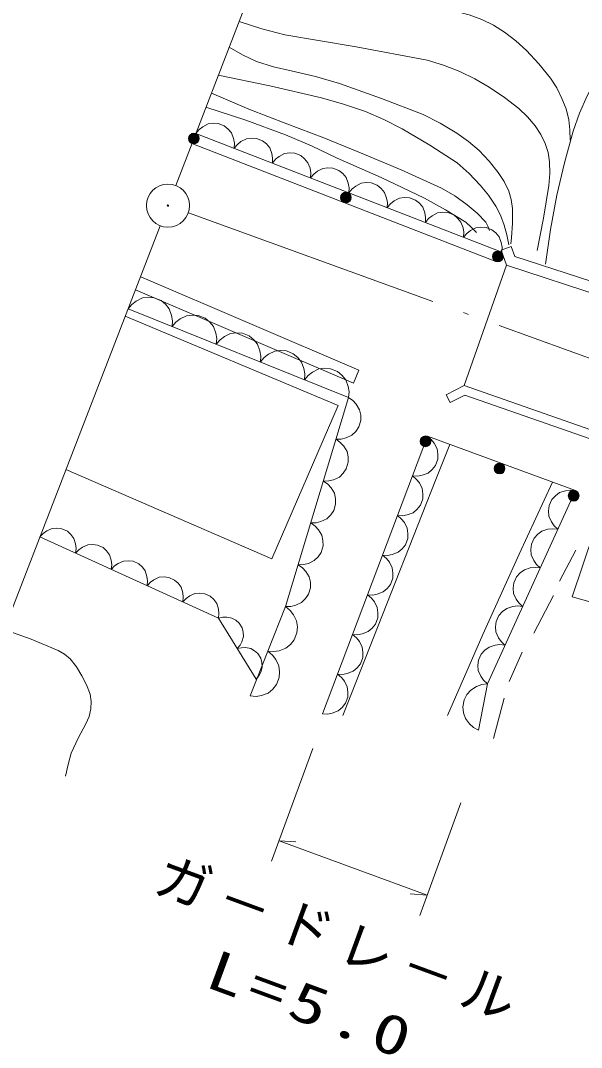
# Model space of a CAD drawing. Units: millimetres, scale not verified. Extents: x 40000 to 680000, y 20000 to 380000.
# Drawn here: x 272423 to 298305, y 243644 to 291006 of the extents above; entities that cross this region are included whole.
import ezdxf

# ---------------------------------------------------------------- set-up
doc = ezdxf.new("R2010")
doc.units = ezdxf.units.MM
doc.header["$LTSCALE"] = 1000
doc.linetypes.add('DASHED', pattern=[7.5, 6, -1.5])
doc.linetypes.add('LONG_DASHED_DOTTED', pattern=[15.25, 12, -1.5, 0.25, -1.5])
for name, color, linetype, lineweight in [('S-BGD', 1, 'Continuous', 13), ('S-BGD-HTXT', 6, 'Continuous', 13), ('S-BMK', 3, 'LONG_DASHED_DOTTED', 13)]:
    doc.layers.add(name, color=color, linetype=linetype, lineweight=lineweight)
doc.styles.add('ＭＳ ゴシック', font='')
doc.styles.get('ＭＳ ゴシック').set_extended_font_data('MS Gothic')

msp = doc.modelspace()

# ---------------------------------------------------------------- linework, layer by layer
at = {"layer": 'S-BGD'}
for p, q in [((280513, 285802), (294632, 280326)), ((280331, 285331), (294357, 279894)), ((294597, 280420), (295067, 280592)), ((294851, 279726), (294597, 280420)), ((295067, 280592), (295237, 280126)), ((295237, 280126), (300895, 278270)), ((294851, 279726), (292898, 274169)), ((300996, 277711), (294851, 279726)), ((277976, 279180), (288037, 274883)), ((287782, 274286), (277721, 278582)), ((277386, 277715), (287561, 273621)), ((287073, 273250), (277253, 277372)), ((288037, 274883), (287782, 274286)), ((292069, 273743), (292898, 274169)), ((292898, 274169), (299357, 271914)), ((287561, 273621), (284656, 263979)), ((292069, 273743), (292252, 273387)), ((292928, 273735), (292252, 273387)), ((299058, 271595), (292928, 273735)), ((284023, 266180), (287073, 273250)), ((291194, 271832), (286352, 259034)), ((298029, 269324), (291194, 271832)), ((297869, 264427), (300044, 270879)), ((274515, 270293), (284023, 266180)), ((293962, 260415), (298029, 269324)), ((273316, 267191), (281556, 263442)), ((297869, 264427), (316243, 259289)), ((284656, 263979), (283020, 259854)), ((281556, 263442), (283289, 260635)), ((293560, 258275), (293962, 260415))]:
    msp.add_line(p, q, dxfattribs=at)
at = {"layer": 'S-BGD', "linetype": 'DASHED'}
for p, q in [((298040, 266581), (297285, 265146)), ((297008, 264492), (296102, 262755)), ((295573, 261874), (294969, 260515)), ((294743, 259760), (294239, 257898))]:
    msp.add_line(p, q, dxfattribs=at)
at = {"layer": 'S-BGD'}
for points in [[(296650, 279776), (296881, 281369), (297170, 282950), (297515, 284436), (297917, 285904), (298216, 286732), (298571, 287538), (299231, 288751), (299833, 289985), (300122, 290794), (300465, 291577), (300897, 292457), (301381, 293307), (301733, 293846), (302142, 294361), (302426, 294687), (302650, 295037), (302727, 295288), (302756, 295567)], [(283245, 292869), (284027, 292589), (284822, 292368), (286469, 292063), (288132, 291816), (290329, 291648), (292519, 291419), (293119, 291264), (293702, 291050), (294241, 290788), (294750, 290474), (295271, 290073), (295761, 289620), (296339, 289011), (296877, 288355), (297165, 287900), (297405, 287405), (297595, 286929), (297729, 286429), (297775, 285967), (297780, 285487)], [(282505, 290954), (283554, 290623), (284619, 290351), (287904, 289794), (291183, 289178), (291943, 288947), (292688, 288657), (293381, 288321), (294053, 287927), (294752, 287457), (295411, 286942), (295809, 286566), (296169, 286143), (296426, 285753), (296630, 285333), (296764, 284916), (296837, 284486), (296850, 283950), (296803, 283401), (296556, 281888), (296256, 280394)], [(282049, 289775), (282664, 289424), (283312, 289124), (284099, 288874), (284908, 288681), (286034, 288420), (287143, 288101), (289082, 287417), (291004, 286674), (291790, 286268), (292548, 285808), (293086, 285431), (293587, 285007), (294049, 284522), (294464, 283999), (294731, 283589), (294950, 283142), (295063, 282753), (295119, 282341), (295129, 281666), (295078, 280990), (295064, 280850), (295049, 280701)], [(281548, 288480), (283933, 287990), (286308, 287440), (287328, 287154), (288338, 286808), (289192, 286443), (290029, 286018), (291312, 285257), (292564, 284444), (293118, 283955), (293638, 283413), (294020, 282952), (294360, 282448), (294576, 282023), (294737, 281575), (294856, 281123), (294961, 280657)], [(281228, 287651), (282956, 286918), (284707, 286240), (286417, 285597), (288104, 284898), (289987, 284118), (291851, 283281), (292458, 282918), (293038, 282500), (293489, 282122), (293891, 281702), (293984, 281520), (294062, 281316)], [(280979, 287009), (282815, 286405), (284644, 285740), (285849, 285232), (287039, 284665), (289062, 283765), (291067, 282808), (292035, 282283), (292972, 281704), (293223, 281478), (293469, 281228)], [(282278, 285117), (282290, 285346), (282251, 285559), (282154, 285820), (282001, 286001), (281819, 286148), (281546, 286254), (281313, 286268), (281078, 286238), (280830, 286110), (280662, 285977), (280513, 285802)], [(284042, 284433), (284055, 284661), (284016, 284875), (283919, 285135), (283766, 285317), (283584, 285463), (283311, 285569), (283078, 285584), (282843, 285553), (282595, 285426), (282427, 285293), (282278, 285117)], [(285807, 283748), (285820, 283977), (285781, 284190), (285684, 284451), (285531, 284632), (285349, 284779), (285076, 284885), (284843, 284899), (284607, 284869), (284360, 284741), (284192, 284608), (284042, 284433)], [(287572, 283064), (287585, 283292), (287546, 283506), (287449, 283766), (287296, 283948), (287114, 284094), (286840, 284200), (286607, 284215), (286372, 284184), (286125, 284057), (285957, 283924), (285807, 283748)], [(289337, 282379), (289350, 282608), (289310, 282821), (289214, 283082), (289061, 283263), (288879, 283410), (288605, 283516), (288372, 283530), (288137, 283499), (287890, 283372), (287722, 283239), (287572, 283064)], [(291102, 281695), (291114, 281923), (291075, 282136), (290979, 282397), (290825, 282579), (290644, 282725), (290370, 282831), (290137, 282845), (289902, 282815), (289655, 282687), (289486, 282555), (289337, 282379)], [(292867, 281010), (292879, 281239), (292840, 281452), (292743, 281713), (292590, 281894), (292409, 282041), (292135, 282147), (291902, 282161), (291667, 282130), (291419, 282003), (291251, 281870), (291102, 281695)], [(294632, 280326), (294644, 280554), (294605, 280767), (294508, 281028), (294355, 281209), (294174, 281356), (293900, 281462), (293667, 281476), (293432, 281446), (293184, 281318), (293016, 281186), (292867, 281010)], [(279421, 276897), (279438, 277161), (279396, 277409), (279288, 277712), (279113, 277925), (278905, 278097), (278589, 278224), (278319, 278244), (278047, 278212), (277758, 278068), (277561, 277917), (277386, 277715)], [(281456, 276078), (281474, 276342), (281431, 276590), (281323, 276894), (281148, 277106), (280940, 277278), (280624, 277405), (280355, 277425), (280082, 277393), (279793, 277249), (279596, 277098), (279421, 276897)], [(283491, 275259), (283509, 275524), (283466, 275771), (283358, 276075), (283183, 276287), (282975, 276460), (282659, 276587), (282390, 276606), (282117, 276574), (281828, 276430), (281631, 276279), (281456, 276078)], [(285526, 274440), (285544, 274705), (285501, 274952), (285393, 275256), (285218, 275468), (285010, 275641), (284694, 275768), (284425, 275788), (284152, 275756), (283863, 275612), (283666, 275460), (283491, 275259)], [(287561, 273621), (287579, 273886), (287536, 274134), (287428, 274437), (287253, 274650), (287045, 274822), (286729, 274949), (286460, 274969), (286187, 274937), (285898, 274793), (285701, 274641), (285526, 274440)], [(286980, 271693), (287223, 271698), (287446, 271758), (287715, 271882), (287895, 272059), (288035, 272264), (288125, 272563), (288121, 272811), (288069, 273058), (287914, 273310), (287759, 273477), (287561, 273621)], [(286399, 269764), (286642, 269770), (286865, 269829), (287134, 269953), (287314, 270130), (287454, 270335), (287544, 270634), (287540, 270883), (287488, 271130), (287333, 271381), (287178, 271549), (286980, 271693)], [(287294, 258951), (289120, 263593), (290951, 268235), (291587, 269839), (292228, 271452)], [(290503, 270004), (290739, 269993), (290958, 270035), (291227, 270137), (291413, 270297), (291563, 270486), (291670, 270769), (291683, 271010), (291649, 271252), (291515, 271507), (291377, 271679), (291194, 271832)], [(289811, 268175), (290047, 268164), (290267, 268207), (290535, 268309), (290721, 268468), (290871, 268657), (290978, 268941), (290991, 269181), (290957, 269424), (290824, 269678), (290685, 269851), (290503, 270004)], [(285818, 267836), (286061, 267842), (286284, 267901), (286553, 268025), (286733, 268202), (286873, 268407), (286963, 268706), (286959, 268954), (286907, 269201), (286752, 269453), (286597, 269621), (286399, 269764)], [(292129, 258951), (293753, 262689), (295431, 266397), (296199, 268056), (296972, 269712)], [(298029, 269324), (297794, 269351), (297571, 269323), (297296, 269239), (297100, 269091), (296937, 268913), (296811, 268636), (296783, 268397), (296800, 268152), (296917, 267889), (297044, 267707), (297216, 267542)], [(289119, 266347), (289355, 266336), (289575, 266378), (289843, 266481), (290029, 266640), (290179, 266829), (290286, 267112), (290299, 267353), (290265, 267596), (290132, 267850), (289993, 268023), (289811, 268175)], [(274964, 266442), (274988, 266659), (274963, 266865), (274884, 267119), (274748, 267301), (274583, 267450), (274327, 267567), (274105, 267593), (273879, 267577), (273636, 267468), (273468, 267351), (273316, 267191)], [(285237, 265908), (285480, 265913), (285703, 265972), (285972, 266096), (286152, 266273), (286292, 266478), (286382, 266777), (286378, 267026), (286326, 267273), (286171, 267525), (286016, 267692), (285818, 267836)], [(297216, 267542), (296981, 267569), (296758, 267541), (296483, 267457), (296286, 267310), (296124, 267131), (295998, 266855), (295969, 266615), (295987, 266370), (296103, 266107), (296230, 265925), (296403, 265760)], [(276612, 265692), (276636, 265909), (276611, 266115), (276532, 266369), (276396, 266551), (276231, 266701), (275975, 266817), (275753, 266843), (275527, 266827), (275284, 266719), (275116, 266601), (274964, 266442)], [(288427, 264519), (288663, 264508), (288883, 264550), (289152, 264652), (289337, 264812), (289487, 265001), (289595, 265284), (289607, 265525), (289574, 265768), (289440, 266022), (289302, 266195), (289119, 266347)], [(278260, 264942), (278284, 265159), (278258, 265365), (278180, 265619), (278044, 265801), (277878, 265951), (277623, 266067), (277401, 266093), (277175, 266077), (276932, 265969), (276764, 265851), (276612, 265692)], [(284656, 263979), (284899, 263985), (285122, 264044), (285391, 264168), (285571, 264345), (285711, 264550), (285801, 264849), (285797, 265097), (285745, 265344), (285590, 265596), (285435, 265764), (285237, 265908)], [(296403, 265760), (296167, 265787), (295945, 265759), (295669, 265675), (295473, 265528), (295311, 265349), (295185, 265073), (295156, 264833), (295173, 264588), (295290, 264325), (295417, 264143), (295589, 263978)], [(279908, 264192), (279932, 264410), (279906, 264615), (279828, 264870), (279692, 265051), (279526, 265201), (279271, 265317), (279049, 265343), (278823, 265327), (278580, 265219), (278412, 265101), (278260, 264942)], [(281556, 263442), (281580, 263660), (281554, 263865), (281476, 264120), (281340, 264301), (281174, 264451), (280919, 264567), (280697, 264594), (280471, 264577), (280228, 264469), (280060, 264351), (279908, 264192)], [(287735, 262691), (287972, 262680), (288191, 262722), (288460, 262824), (288646, 262984), (288796, 263173), (288903, 263456), (288915, 263697), (288882, 263939), (288748, 264194), (288610, 264366), (288427, 264519)], [(283838, 261916), (284106, 261900), (284356, 261944), (284663, 262055), (284876, 262233), (285050, 262444), (285177, 262764), (285195, 263037), (285162, 263313), (285014, 263604), (284860, 263803), (284656, 263979)], [(295589, 263978), (295354, 264005), (295131, 263977), (294856, 263893), (294660, 263746), (294497, 263567), (294371, 263291), (294342, 263051), (294360, 262806), (294477, 262543), (294603, 262361), (294776, 262196)], [(282422, 262038), (282551, 262191), (282636, 262359), (282706, 262592), (282695, 262798), (282646, 262995), (282511, 263213), (282357, 263345), (282177, 263448), (281938, 263489), (281752, 263486), (281556, 263442)], [(271664, 262920), (272915, 262470), (274163, 261957), (274454, 261786), (274713, 261563), (275000, 261197), (275252, 260778), (275470, 260369), (275633, 259937), (275681, 259601), (275668, 259263), (275584, 258908), (275442, 258570), (275075, 257910), (274760, 257220), (274615, 256701), (274501, 256162)], [(287044, 260863), (287280, 260852), (287500, 260894), (287768, 260996), (287954, 261156), (288104, 261344), (288211, 261628), (288224, 261869), (288190, 262111), (288056, 262366), (287918, 262538), (287735, 262691)], [(283289, 260635), (283418, 260787), (283503, 260956), (283573, 261188), (283561, 261394), (283512, 261592), (283378, 261809), (283223, 261942), (283044, 262044), (282805, 262086), (282618, 262082), (282422, 262038)], [(283020, 259854), (283288, 259837), (283538, 259881), (283845, 259992), (284059, 260170), (284232, 260382), (284359, 260701), (284378, 260974), (284344, 261250), (284197, 261541), (284043, 261740), (283838, 261916)], [(294776, 262196), (294540, 262223), (294318, 262196), (294043, 262111), (293846, 261964), (293684, 261785), (293558, 261509), (293529, 261269), (293546, 261024), (293663, 260761), (293790, 260579), (293962, 260415)], [(286352, 259034), (286588, 259023), (286808, 259066), (287076, 259168), (287262, 259327), (287412, 259516), (287519, 259800), (287532, 260040), (287498, 260283), (287365, 260537), (287226, 260710), (287044, 260863)], [(293962, 260415), (293701, 260381), (293469, 260292), (293194, 260127), (293021, 259916), (292894, 259680), (292831, 259348), (292864, 259082), (292948, 258822), (293144, 258569), (293330, 258407), (293560, 258275)]]:
    msp.add_lwpolyline(points, dxfattribs=at)
for centre, radius in [((280421, 285563), 249), ((280421, 285563), 220), ((280421, 285563), 191), ((280421, 285563), 161), ((280421, 285563), 132), ((280421, 285563), 97.5), ((280421, 285563), 67.5), ((280421, 285563), 38.8), ((280421, 285563), 7.5), ((287434, 282845), 249), ((287434, 282845), 220), ((287434, 282845), 191), ((287434, 282845), 161), ((287434, 282845), 132), ((287434, 282845), 97.5), ((287434, 282845), 67.5), ((287434, 282845), 38.8), ((287434, 282845), 7.5), ((279225, 282472), 30), ((294447, 280126), 249), ((294447, 280126), 220), ((294447, 280126), 191), ((294447, 280126), 161), ((294447, 280126), 132), ((294447, 280126), 97.5), ((294447, 280126), 67.5), ((294447, 280126), 38.8), ((294447, 280126), 7.5), ((291109, 271598), 249), ((291109, 271598), 220), ((291109, 271598), 191), ((291109, 271598), 161), ((291109, 271598), 132), ((291109, 271598), 97.5), ((291109, 271598), 67.5), ((291109, 271598), 38.8), ((291109, 271598), 7.5), ((294526, 270344), 249), ((294526, 270344), 220), ((294526, 270344), 191), ((294526, 270344), 161), ((294526, 270344), 132), ((294526, 270344), 97.5), ((294526, 270344), 67.5), ((294526, 270344), 38.8), ((294526, 270344), 7.5), ((297944, 269090), 249), ((297944, 269090), 220), ((297944, 269090), 191), ((297944, 269090), 161), ((297944, 269090), 132), ((297944, 269090), 97.5), ((297944, 269090), 67.5), ((297944, 269090), 38.8), ((297944, 269090), 7.5)]:
    msp.add_circle(centre, radius, dxfattribs=at)
at = {"layer": 'S-BGD-HTXT'}
for p, q in [((279586, 283405), (289075, 307944)), ((271361, 262135), (278864, 281540)), ((285909, 257428), (284004, 252238)), ((290840, 249730), (292744, 254920)), ((284349, 253177), (285127, 253121)), ((284349, 253177), (291184, 250669)), ((291184, 250669), (290406, 250724))]:
    msp.add_line(p, q, dxfattribs=at)
at = {"layer": 'S-BMK'}
msp.add_line((280166, 282132), (300445, 274798), dxfattribs=at)
at = {"layer": 'S-BMK', "linetype": 'Continuous'}
msp.add_circle((279225, 282472), 995, dxfattribs=at)

# ---------------------------------------------------------------- texts
at = {"layer": 'S-BGD-HTXT', "char_height": 1833, "attachment_point": 7, "rotation": 339.8, "style": 'ＭＳ ゴシック'}
for s, insert in [('\\T1.2;ガ－ドレ－ル', (278434, 250751)), ('\\T1.2;\\W1.35;L=5.0', (280842, 246448))]:
    msp.add_mtext(s, dxfattribs=dict(at, insert=insert))

doc.saveas('drawing.dxf')
